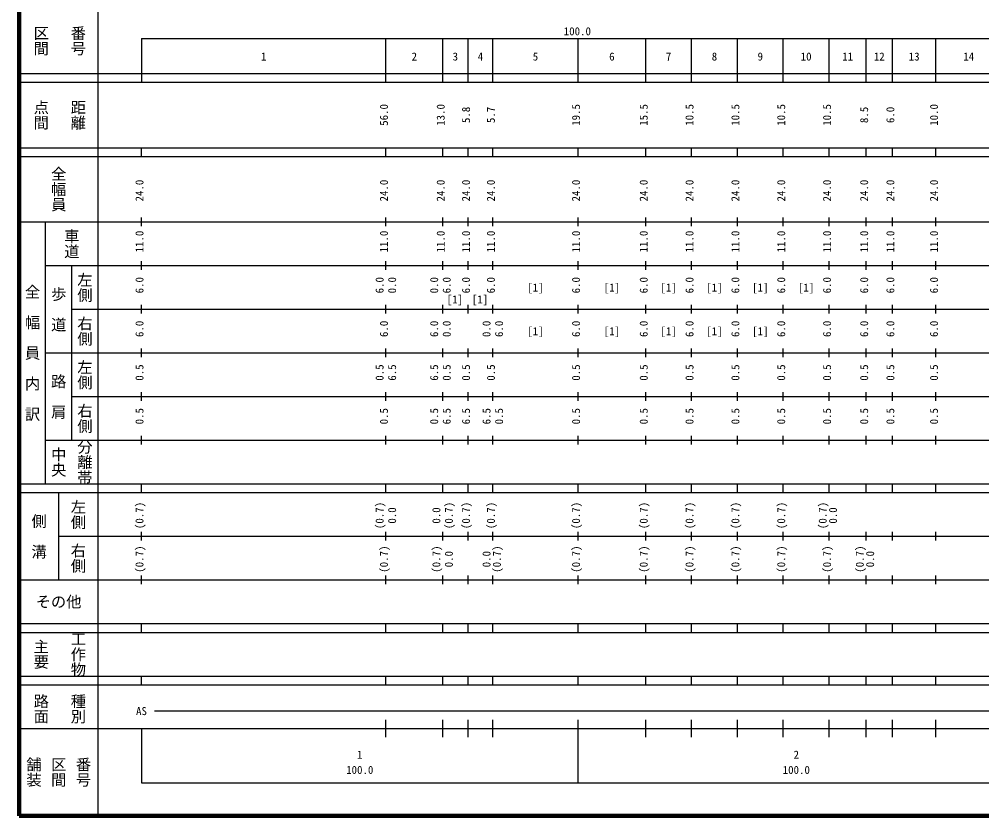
# Model space of a CAD drawing. Units: millimetres on the paper, enlarged 1000 times. Extents: x 40000 to 680000, y 20000 to 380000.
# Drawn here: x 40000 to 260480, y 20000 to 202409 of the extents above; entities that cross this region are included whole.
import ezdxf
from ezdxf.enums import TextEntityAlignment as Align

# ---------------------------------------------------------------- set-up
doc = ezdxf.new("R2010")
doc.units = ezdxf.units.MM
doc.header["$LTSCALE"] = 1000
doc.layers.add('M-TTL', color=2, linetype='Continuous', lineweight=140)
doc.layers.add('M-TTL-BAND', color=7, linetype='Continuous', lineweight=25)
doc.styles.add('@ＭＳ ゴシック', font='')
doc.styles.add('ＭＳ ゴシック', font='')
doc.styles.get('@ＭＳ ゴシック').set_extended_font_data('@MS Gothic')
doc.styles.get('ＭＳ ゴシック').set_extended_font_data('MS Gothic')

msp = doc.modelspace()

# ---------------------------------------------------------------- linework, layer by layer
at = {"layer": 'M-TTL'}
for p, q in [((40000, 380000), (40000, 20000)), ((40000, 20000), (680000, 20000))]:
    msp.add_line(p, q, dxfattribs=at)
at = {"layer": 'M-TTL-BAND'}
for p, q in [((58000, 370000), (58000, 20000)), ((68000, 198000), (579000, 198000)), ((68000, 198000), (68000, 188000)), ((124000, 188000), (124000, 198000)), ((137000, 188000), (137000, 198000)), ((142800, 188000), (142800, 198000)), ((148500, 188000), (148500, 198000)), ((168000, 188000), (168000, 198000)), ((183500, 188000), (183500, 198000)), ((194000, 188000), (194000, 198000)), ((204500, 188000), (204500, 198000)), ((215000, 188000), (215000, 198000)), ((225500, 188000), (225500, 198000)), ((234000, 188000), (234000, 198000)), ((240000, 188000), (240000, 198000)), ((250000, 188000), (250000, 198000)), ((40000, 190000), (579000, 190000)), ((40000, 188000), (579000, 188000)), ((40000, 173000), (579000, 173000)), ((68000, 171000), (68000, 173000)), ((124000, 171000), (124000, 173000)), ((137000, 171000), (137000, 173000)), ((142800, 171000), (142800, 173000)), ((148500, 171000), (148500, 173000)), ((168000, 171000), (168000, 173000)), ((183500, 171000), (183500, 173000)), ((194000, 171000), (194000, 173000)), ((204500, 171000), (204500, 173000)), ((215000, 171000), (215000, 173000)), ((225500, 171000), (225500, 173000)), ((234000, 171000), (234000, 173000)), ((240000, 171000), (240000, 173000)), ((250000, 171000), (250000, 173000)), ((40000, 171000), (579000, 171000)), ((68000, 155000), (68000, 157000)), ((124000, 155000), (124000, 157000)), ((137000, 155000), (137000, 157000)), ((142800, 155000), (142800, 157000)), ((148500, 155000), (148500, 157000)), ((168000, 155000), (168000, 157000)), ((183500, 155000), (183500, 157000)), ((194000, 155000), (194000, 157000)), ((204500, 155000), (204500, 157000)), ((215000, 155000), (215000, 157000)), ((225500, 155000), (225500, 157000)), ((234000, 155000), (234000, 157000)), ((240000, 155000), (240000, 157000)), ((250000, 155000), (250000, 157000)), ((40000, 156000), (579000, 156000)), ((46000, 96000), (46000, 156000)), ((46000, 146000), (579000, 146000)), ((52000, 146000), (52000, 106000)), ((68000, 145000), (68000, 147000)), ((124000, 145000), (124000, 147000)), ((137000, 145000), (137000, 147000)), ((142800, 145000), (142800, 147000)), ((148500, 145000), (148500, 147000)), ((168000, 145000), (168000, 147000)), ((183500, 145000), (183500, 147000)), ((194000, 145000), (194000, 147000)), ((204500, 145000), (204500, 147000)), ((215000, 145000), (215000, 147000)), ((225500, 145000), (225500, 147000)), ((234000, 145000), (234000, 147000)), ((240000, 145000), (240000, 147000)), ((250000, 145000), (250000, 147000)), ((68000, 135000), (68000, 137000)), ((124000, 135000), (124000, 137000)), ((137000, 135000), (137000, 137000)), ((142800, 135000), (142800, 137000)), ((148500, 135000), (148500, 137000)), ((168000, 135000), (168000, 137000)), ((183500, 135000), (183500, 137000)), ((194000, 135000), (194000, 137000)), ((204500, 135000), (204500, 137000)), ((215000, 135000), (215000, 137000)), ((225500, 135000), (225500, 137000)), ((234000, 135000), (234000, 137000)), ((240000, 135000), (240000, 137000)), ((250000, 135000), (250000, 137000)), ((52000, 136000), (579000, 136000)), ((46000, 126000), (579000, 126000)), ((68000, 125000), (68000, 127000)), ((124000, 125000), (124000, 127000)), ((137000, 125000), (137000, 127000)), ((142800, 125000), (142800, 127000)), ((148500, 125000), (148500, 127000)), ((168000, 125000), (168000, 127000)), ((183500, 125000), (183500, 127000)), ((194000, 125000), (194000, 127000)), ((204500, 125000), (204500, 127000)), ((215000, 125000), (215000, 127000)), ((225500, 125000), (225500, 127000)), ((234000, 125000), (234000, 127000)), ((240000, 125000), (240000, 127000)), ((250000, 125000), (250000, 127000)), ((68000, 115000), (68000, 117000)), ((124000, 115000), (124000, 117000)), ((137000, 115000), (137000, 117000)), ((142800, 115000), (142800, 117000)), ((148500, 115000), (148500, 117000)), ((168000, 115000), (168000, 117000)), ((183500, 115000), (183500, 117000)), ((194000, 115000), (194000, 117000)), ((204500, 115000), (204500, 117000)), ((215000, 115000), (215000, 117000)), ((225500, 115000), (225500, 117000)), ((234000, 115000), (234000, 117000)), ((240000, 115000), (240000, 117000)), ((250000, 115000), (250000, 117000)), ((52000, 116000), (579000, 116000)), ((46000, 106000), (579000, 106000)), ((68000, 105000), (68000, 107000)), ((124000, 105000), (124000, 107000)), ((137000, 105000), (137000, 107000)), ((142800, 105000), (142800, 107000)), ((148500, 105000), (148500, 107000)), ((168000, 105000), (168000, 107000)), ((183500, 105000), (183500, 107000)), ((194000, 105000), (194000, 107000)), ((204500, 105000), (204500, 107000)), ((215000, 105000), (215000, 107000)), ((225500, 105000), (225500, 107000)), ((234000, 105000), (234000, 107000)), ((240000, 105000), (240000, 107000)), ((250000, 105000), (250000, 107000)), ((40000, 96000), (579000, 96000)), ((68000, 94000), (68000, 96000)), ((124000, 94000), (124000, 96000)), ((137000, 94000), (137000, 96000)), ((142800, 94000), (142800, 96000)), ((148500, 94000), (148500, 96000)), ((168000, 94000), (168000, 96000)), ((183500, 94000), (183500, 96000)), ((194000, 94000), (194000, 96000)), ((204500, 94000), (204500, 96000)), ((215000, 94000), (215000, 96000)), ((225500, 94000), (225500, 96000)), ((234000, 94000), (234000, 96000)), ((240000, 94000), (240000, 96000)), ((250000, 94000), (250000, 96000)), ((40000, 94000), (579000, 94000)), ((49000, 94000), (49000, 74000)), ((49000, 84000), (579000, 84000)), ((68000, 83000), (68000, 85000)), ((124000, 83000), (124000, 85000)), ((137000, 83000), (137000, 85000)), ((142800, 83000), (142800, 85000)), ((148500, 83000), (148500, 85000)), ((168000, 83000), (168000, 85000)), ((183500, 83000), (183500, 85000)), ((194000, 83000), (194000, 85000)), ((204500, 83000), (204500, 85000)), ((215000, 83000), (215000, 85000)), ((225500, 83000), (225500, 85000)), ((234000, 83000), (234000, 85000)), ((240000, 83000), (240000, 85000)), ((250000, 83000), (250000, 85000)), ((68000, 73000), (68000, 75000)), ((124000, 73000), (124000, 75000)), ((137000, 73000), (137000, 75000)), ((142800, 73000), (142800, 75000)), ((148500, 73000), (148500, 75000)), ((168000, 73000), (168000, 75000)), ((183500, 73000), (183500, 75000)), ((194000, 73000), (194000, 75000)), ((204500, 73000), (204500, 75000)), ((215000, 73000), (215000, 75000)), ((225500, 73000), (225500, 75000)), ((234000, 73000), (234000, 75000)), ((240000, 73000), (240000, 75000)), ((250000, 73000), (250000, 75000)), ((40000, 74000), (579000, 74000)), ((40000, 64000), (579000, 64000)), ((68000, 62000), (68000, 64000)), ((124000, 62000), (124000, 64000)), ((137000, 62000), (137000, 64000)), ((142800, 62000), (142800, 64000)), ((148500, 62000), (148500, 64000)), ((168000, 62000), (168000, 64000)), ((183500, 62000), (183500, 64000)), ((194000, 62000), (194000, 64000)), ((204500, 62000), (204500, 64000)), ((215000, 62000), (215000, 64000)), ((225500, 62000), (225500, 64000)), ((234000, 62000), (234000, 64000)), ((240000, 62000), (240000, 64000)), ((250000, 62000), (250000, 64000)), ((40000, 62000), (579000, 62000)), ((40000, 52000), (579000, 52000)), ((68000, 50000), (68000, 52000)), ((124000, 50000), (124000, 52000)), ((137000, 50000), (137000, 52000)), ((142800, 50000), (142800, 52000)), ((148500, 50000), (148500, 52000)), ((168000, 50000), (168000, 52000)), ((183500, 50000), (183500, 52000)), ((194000, 50000), (194000, 52000)), ((204500, 50000), (204500, 52000)), ((215000, 50000), (215000, 52000)), ((225500, 50000), (225500, 52000)), ((234000, 50000), (234000, 52000)), ((240000, 50000), (240000, 52000)), ((250000, 50000), (250000, 52000)), ((40000, 50000), (579000, 50000)), ((71000, 44000), (565000, 44000)), ((124000, 38000), (124000, 42000)), ((137000, 38000), (137000, 42000)), ((142800, 38000), (142800, 42000)), ((148500, 38000), (148500, 42000)), ((168000, 27500), (168000, 42000)), ((183500, 38000), (183500, 42000)), ((194000, 38000), (194000, 42000)), ((204500, 38000), (204500, 42000)), ((215000, 38000), (215000, 42000)), ((225500, 38000), (225500, 42000)), ((234000, 38000), (234000, 42000)), ((240000, 38000), (240000, 42000)), ((250000, 38000), (250000, 42000)), ((40000, 40000), (579000, 40000)), ((68000, 40000), (68000, 27500)), ((68000, 27500), (579000, 27500))]:
    msp.add_line(p, q, dxfattribs=at)

# ---------------------------------------------------------------- texts
at = {"layer": 'M-TTL-BAND', "style": '@ＭＳ ゴシック'}
for s, p in [('区間', (45000, 197500)), ('番号', (53500, 197500)), ('点間', (45000, 180500)), ('距離', (53500, 180500)), ('全幅員', (49000, 163500)), ('車道', (52000, 151000)), ('左側', (55000, 141000)), ('全\u3000幅\u3000員\u3000内\u3000訳', (43000, 126000)), ('歩\u3000道', (49000, 136000)), ('右側', (55000, 131000)), ('左側', (55000, 121000)), ('路\u3000肩', (49000, 116000)), ('右側', (55000, 111000)), ('分離帯', (55000, 101000)), ('中央', (49000, 101000)), ('左側', (53500, 89000)), ('側\u3000溝', (44500, 84000)), ('右側', (53500, 79000)), ('主要', (45000, 57000)), ('工作物', (53500, 57000)), ('路面', (45000, 44500)), ('種別', (53500, 44500)), ('舗装', (43333, 30000)), ('区間', (49000, 30000)), ('番号', (54667, 30000))]:
    msp.add_text(s, height=2566, rotation=270, dxfattribs=at).set_placement(p, align=Align.MIDDLE_CENTER)
at = {"layer": 'M-TTL-BAND', "style": 'ＭＳ ゴシック'}
for s, p in [('100.0', (167844, 198195)), ('1', (96000, 192405)), ('2', (130500, 192405)), ('3', (139900, 192405)), ('4', (145650, 192405)), ('5', (158250, 192405)), ('6', (175750, 192405)), ('7', (188750, 192405)), ('8', (199250, 192405)), ('9', (209750, 192405)), ('10', (220250, 192405)), ('11', (229750, 192405)), ('12', (237000, 192405)), ('13', (245000, 192405)), ('14', (257500, 192405)), ('[1]', (158250, 139500)), ('[1]', (175750, 139500)), ('[1]', (188750, 139500)), ('[1]', (199250, 139500)), ('[1]', (209750, 139500)), ('[1]', (220250, 139500)), ('[1]', (139787, 136782)), ('[1]', (145537, 136782)), ('[1]', (158250, 129500)), ('[1]', (175750, 129500)), ('[1]', (188750, 129500)), ('[1]', (199250, 129500)), ('[1]', (209750, 129500)), ('AS', (68000, 42500)), ('1', (118000, 32523)), ('2', (218000, 32523)), ('100.0', (118000, 29033)), ('100.0', (218000, 29033))]:
    msp.add_text(s, height=1833, dxfattribs=at).set_placement(p, align=Align.BOTTOM_CENTER)
for s, p in [('56.0', (125000, 180500)), ('13.0', (138000, 180500)), ('5.8', (143800, 180500)), ('5.7', (149500, 180500)), ('19.5', (169000, 180500)), ('15.5', (184500, 180500)), ('10.5', (195000, 180500)), ('10.5', (205500, 180500)), ('10.5', (216000, 180500)), ('10.5', (226500, 180500)), ('8.5', (235000, 180500)), ('6.0', (241000, 180500)), ('10.0', (251000, 180500)), ('24.0', (69000, 163174)), ('24.0', (125000, 163174)), ('24.0', (138000, 163174)), ('24.0', (143800, 163174)), ('24.0', (149500, 163174)), ('24.0', (169000, 163174)), ('24.0', (184500, 163174)), ('24.0', (195000, 163174)), ('24.0', (205500, 163174)), ('24.0', (216000, 163174)), ('24.0', (226500, 163174)), ('24.0', (235000, 163174)), ('24.0', (241000, 163174)), ('24.0', (251000, 163174)), ('11.0', (69000, 151500)), ('11.0', (125000, 151500)), ('11.0', (138000, 151500)), ('11.0', (143800, 151500)), ('11.0', (149500, 151500)), ('11.0', (169000, 151500)), ('11.0', (184500, 151500)), ('11.0', (195000, 151500)), ('11.0', (205500, 151500)), ('11.0', (216000, 151500)), ('11.0', (226500, 151500)), ('11.0', (235000, 151500)), ('11.0', (241000, 151500)), ('11.0', (251000, 151500)), ('6.0', (69000, 141500)), ('6.0', (124000, 141500)), ('0.0', (126870, 141500)), ('0.0', (136500, 141500)), ('6.0', (139370, 141500)), ('6.0', (143800, 141500)), ('6.0', (149500, 141500)), ('6.0', (169000, 141500)), ('6.0', (184500, 141500)), ('6.0', (195000, 141500)), ('6.0', (205500, 141500)), ('6.0', (216000, 141500)), ('6.0', (226500, 141500)), ('6.0', (235000, 141500)), ('6.0', (241000, 141500)), ('6.0', (251000, 141500)), ('6.0', (69000, 131500)), ('6.0', (125000, 131500)), ('6.0', (136500, 131500)), ('0.0', (139370, 131500)), ('0.0', (148500, 131500)), ('6.0', (151370, 131500)), ('6.0', (169000, 131500)), ('6.0', (184500, 131500)), ('6.0', (195000, 131500)), ('6.0', (205500, 131500)), ('6.0', (216000, 131500)), ('6.0', (226500, 131500)), ('6.0', (235000, 131500)), ('6.0', (241000, 131500)), ('6.0', (251000, 131500)), ('0.5', (69000, 121500)), ('0.5', (124000, 121500)), ('6.5', (126870, 121500)), ('6.5', (136500, 121500)), ('0.5', (139370, 121500)), ('0.5', (143800, 121500)), ('0.5', (149500, 121500)), ('0.5', (169000, 121500)), ('0.5', (184500, 121500)), ('0.5', (195000, 121500)), ('0.5', (205500, 121500)), ('0.5', (216000, 121500)), ('0.5', (226500, 121500)), ('0.5', (235000, 121500)), ('0.5', (241000, 121500)), ('0.5', (251000, 121500)), ('0.5', (69000, 111500)), ('0.5', (125000, 111500)), ('0.5', (136500, 111500)), ('6.5', (139370, 111500)), ('6.5', (143800, 111500)), ('6.5', (148500, 111500)), ('0.5', (151370, 111500)), ('0.5', (169000, 111500)), ('0.5', (184500, 111500)), ('0.5', (195000, 111500)), ('0.5', (205500, 111500)), ('0.5', (216000, 111500)), ('0.5', (226500, 111500)), ('0.5', (235000, 111500)), ('0.5', (241000, 111500)), ('0.5', (251000, 111500)), ('(0.7)', (69000, 88764)), ('(0.7)', (124000, 88764)), ('0.0', (126870, 88764)), ('0.0', (137000, 88764)), ('(0.7)', (139870, 88764)), ('(0.7)', (143800, 88764)), ('(0.7)', (149500, 88764)), ('(0.7)', (169000, 88764)), ('(0.7)', (184500, 88764)), ('(0.7)', (195000, 88764)), ('(0.7)', (205500, 88764)), ('(0.7)', (216000, 88764)), ('(0.7)', (225500, 88764)), ('0.0', (227870, 88764)), ('(0.7)', (69000, 78764)), ('(0.7)', (125000, 78764)), ('(0.7)', (137000, 78764)), ('0.0', (139870, 78764)), ('0.0', (148500, 78764)), ('(0.7)', (150870, 78764)), ('(0.7)', (169000, 78764)), ('(0.7)', (184500, 78764)), ('(0.7)', (195000, 78764)), ('(0.7)', (205500, 78764)), ('(0.7)', (216000, 78764)), ('(0.7)', (226500, 78764)), ('(0.7)', (234000, 78764)), ('0.0', (236370, 78764))]:
    msp.add_text(s, height=1833, rotation=90, dxfattribs=at).set_placement(p, align=Align.BOTTOM_CENTER)
msp.add_text('その他', height=2566, dxfattribs=at).set_placement((49000, 69000), align=Align.MIDDLE_CENTER)

doc.saveas('drawing.dxf')
